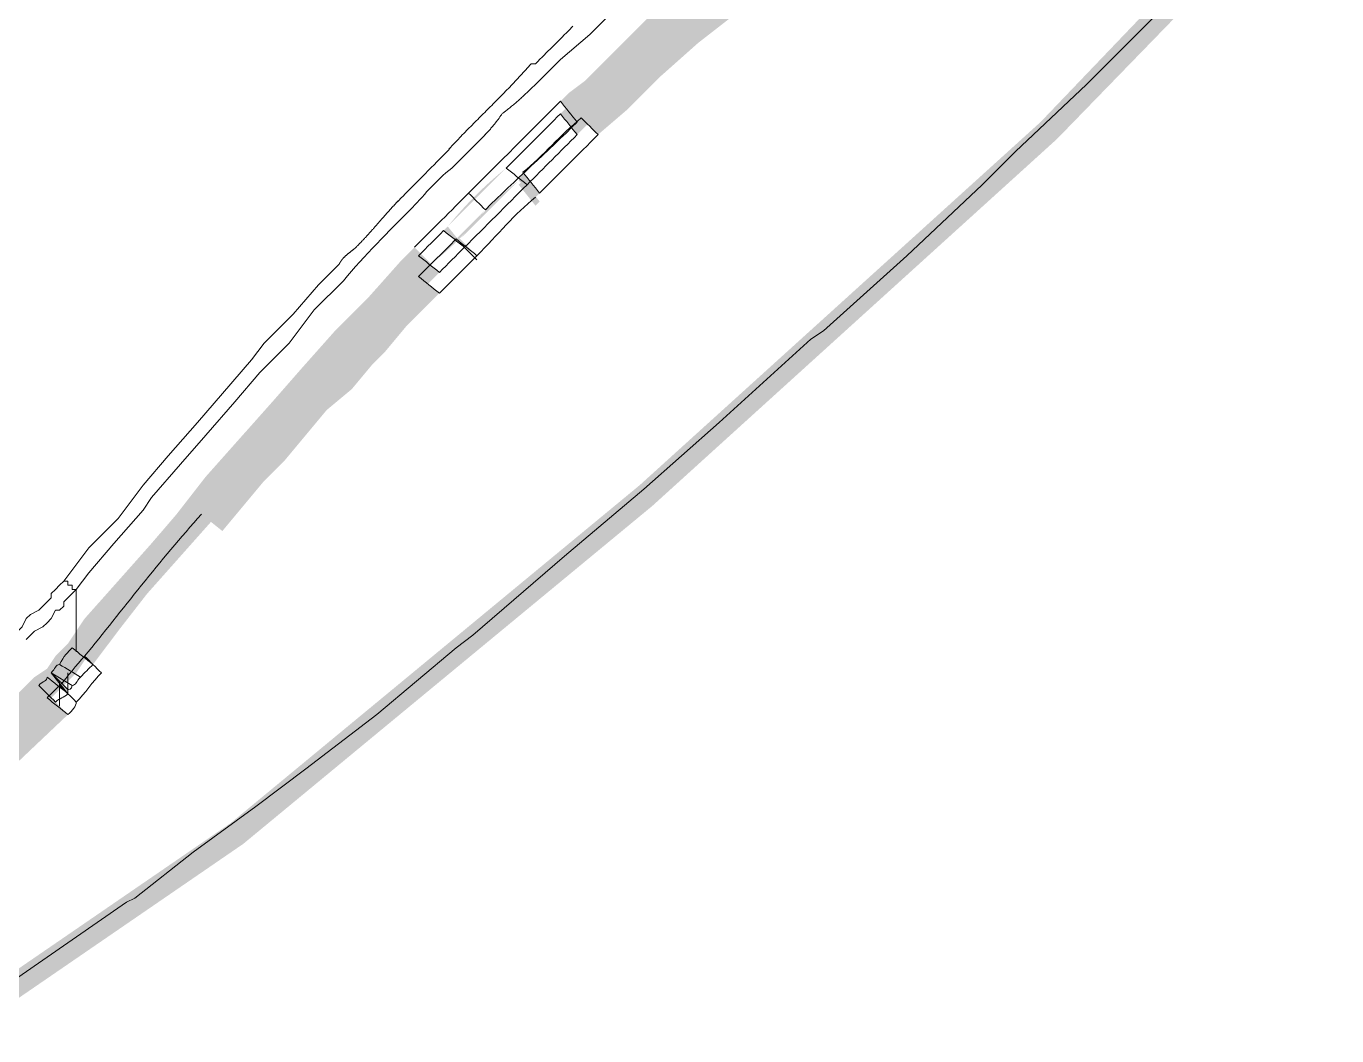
# Model space of a CAD drawing. Header units: millimetres. Extents: x -71336 to -35435, y -26189 to 22712.
# Drawn here: x -39871.58 to -39864.88, y -5455.57 to -5450.41 of the extents above; entities that cross this region are included whole.
import ezdxf
from ezdxf.enums import TextEntityAlignment as Align

# ---------------------------------------------------------------- set-up
doc = ezdxf.new("R2010")
doc.units = ezdxf.units.MM
doc.layers.add('SC - Equipment', color=7, linetype='Continuous', lineweight=13)
doc.styles.get("Standard").update_dxf_attribs({"font": 'arial.ttf', "height": 35})

# ---------------------------------------------------------------- blocks, each defined once
blk = doc.blocks.new('BARCO CLICKSHARE BUTTON WITH TEXT - SCHEMATIC')
at = {"layer": 'SC - Equipment', "lineweight": 0, "transparency": 33554687}
for points in [[(12.8092, -7.2586), (12.6384, -7.3867), (12.4463, -7.5147), (12.4249, -7.472), (12.4463, -7.5147), (12.2755, -7.6428), (12.2541, -7.6001), (12.2755, -7.6428), (12.1047, -7.7709), (11.9339, -7.9204), (11.8912, -7.8563), (11.9339, -7.9204), (11.7418, -8.0485), (11.571, -8.1979), (11.5496, -8.2193), (11.3788, -8.3687), (11.1867, -8.5181), (11.144, -8.4754), (11.1867, -8.5181), (11.0159, -8.6889), (10.9732, -8.6249), (11.0159, -8.6889), (10.8238, -8.8384), (10.7811, -8.7957), (10.8238, -8.8384), (10.6316, -9.0092), (10.4608, -9.1799), (10.4608, -9.1799), (10.3114, -9.308), (10.226, -9.2226), (10.3541, -9.0946), (10.5462, -8.9238), (10.7384, -8.753), (10.9305, -8.5822), (10.9305, -8.5822), (11.1013, -8.4327), (11.2934, -8.262), (11.4856, -8.1125), (11.4856, -8.1125), (11.6777, -7.9631), (11.8485, -7.8136), (12.0193, -7.6642), (12.2114, -7.5361), (12.2114, -7.5361), (12.3822, -7.408), (12.553, -7.2799), (12.7238, -7.1732)], [(7.0023, -13.8126), (8.4327, -12.8306), (10.5249, -11.1013), (12.5743, -9.244), (13.9834, -7.7709), (14.0901, -7.8563), (12.6597, -9.3294), (10.5889, -11.2081), (8.4967, -12.9373), (7.0664, -13.9194)], [(10.1193, -9.1373), (10.1619, -9.0946), (10.2473, -9.0305), (10.3327, -8.9451), (10.3754, -8.9024), (10.4395, -8.8384), (10.5249, -8.753), (10.6103, -8.6676), (10.6957, -8.6035), (10.7811, -8.5181), (10.8665, -8.4541), (10.9519, -8.3687), (11.0372, -8.4754), (10.9519, -8.5395), (10.8665, -8.6249), (10.7811, -8.6889), (10.6957, -8.7743), (10.6103, -8.8384), (10.5462, -8.9238), (10.4608, -9.0092), (10.4181, -9.0305), (10.3327, -9.1159), (10.2473, -9.2013), (10.2046, -9.244)], [(10.9945, -8.5822), (10.9518, -8.6249), (10.8665, -8.6889), (10.8024, -8.753), (10.7597, -8.7957), (10.6743, -8.8597), (10.6103, -8.9238), (10.5249, -8.9878), (10.4608, -9.0519), (10.3754, -9.1373), (10.3114, -9.2013), (10.2473, -9.2653), (10.1406, -9.1799), (10.226, -9.1159), (10.29, -9.0305), (10.3754, -8.9665), (10.4395, -8.9024), (10.5249, -8.8384), (10.5889, -8.753), (10.6743, -8.6889), (10.717, -8.6462), (10.7811, -8.5822), (10.8665, -8.5181), (10.9092, -8.4968)], [(7.6001, -11.9126), (7.6855, -11.7845), (7.8563, -11.5924), (7.8563, -11.5924), (8.0271, -11.4002), (8.1552, -11.2508), (8.1552, -11.2508), (8.3046, -11.0586), (8.3046, -11.0586), (8.4754, -10.8665), (8.4754, -10.8665), (8.6462, -10.6744), (8.7956, -10.5036), (8.9664, -10.3114), (9.1372, -10.1406), (9.308, -9.9485), (9.3934, -10.0552), (9.2226, -10.226), (9.2226, -10.226), (9.0732, -10.3968), (9.0732, -10.3968), (8.9024, -10.589), (8.9024, -10.589), (8.7316, -10.7598), (8.7316, -10.7598), (8.5608, -10.9519), (8.5608, -10.9519), (8.4113, -11.144), (8.4113, -11.144), (8.2406, -11.3362), (8.2406, -11.3362), (8.1125, -11.4856), (7.963, -11.6777), (7.963, -11.6777), (7.7922, -11.8699), (7.7922, -11.8699), (7.6855, -11.998)], [(9.4361, -10.0766), (9.2653, -10.2474), (9.2653, -10.2474), (9.0945, -10.4182), (9.0945, -10.4182), (9.0091, -10.5249), (9.0091, -10.5249), (8.8383, -10.7171), (8.8383, -10.7171), (8.6675, -10.8878), (8.6675, -10.8878), (8.4967, -11.08), (8.4967, -11.08), (8.3473, -11.2721), (8.3473, -11.2721), (8.1765, -11.4643), (8.1765, -11.4643), (8.0057, -11.6564), (7.8563, -11.8485), (7.8563, -11.8485), (7.7282, -12.0193), (7.6214, -11.9339), (7.7495, -11.7845), (7.9203, -11.571), (8.0698, -11.3789), (8.2406, -11.1867), (8.4113, -10.9946), (8.4113, -10.9946), (8.5821, -10.8025), (8.7316, -10.6317), (8.7316, -10.6317), (8.9024, -10.4395), (8.9024, -10.4395), (9.0091, -10.3328), (9.0091, -10.3328), (9.1799, -10.162), (9.3293, -9.9912)], [(9.5001, -10.1193), (9.4361, -10.1833), (9.3293, -10.2901), (9.2226, -10.4182), (9.1586, -10.4822), (9.0518, -10.6103), (8.9237, -10.7171), (8.817, -10.8451), (8.7102, -10.9732), (8.6035, -11.08), (8.4967, -11.2081), (8.39, -11.3362), (8.2833, -11.2508), (8.39, -11.1227), (8.4967, -11.0159), (8.6035, -10.8878), (8.7316, -10.7598), (8.8383, -10.6317), (8.9451, -10.5249), (9.0518, -10.3968), (9.1159, -10.3328), (9.2439, -10.2047), (9.3507, -10.0979), (9.3934, -10.0339)], [(7.6855, -11.998), (7.6428, -12.062), (7.6428, -12.062), (7.5787, -12.1261), (7.5787, -12.1261), (7.5147, -12.1901), (7.5147, -12.1901), (7.4507, -12.2542), (7.4507, -12.2542), (7.3866, -12.2969), (7.3866, -12.2969), (7.3439, -12.3396), (7.3439, -12.3396), (7.2799, -12.3823), (7.2799, -12.4036), (7.1945, -12.4463), (7.1945, -12.4463), (7.1091, -12.5103), (7.1091, -12.5103), (7.045, -12.553), (7.0237, -12.553), (6.9596, -12.5957), (6.9383, -12.5957), (6.9169, -12.6171), (6.9169, -12.6171), (6.8102, -12.6598), (6.8102, -12.6598), (6.7248, -12.7025), (6.7248, -12.7025), (6.6394, -12.7452), (6.6394, -12.7452), (6.5327, -12.7879), (6.5327, -12.7879), (6.4259, -12.8306), (6.4259, -12.8306), (6.4046, -12.8306), (6.4046, -12.8306), (6.2978, -12.8733), (6.2978, -12.8733), (6.1911, -12.8946), (6.1911, -12.8946), (6.0843, -12.916), (6.0843, -12.916), (5.9776, -12.9373), (5.9776, -12.9373), (5.8708, -12.9587), (5.8708, -12.9587), (5.8281, -12.9587), (5.8281, -12.9587), (5.7214, -12.98), (5.7214, -12.98), (5.6147, -12.98), (5.6147, -12.98), (5.4866, -13.0014), (5.4866, -13.0014), (5.3798, -13.0014), (5.3798, -13.0014), (5.2731, -13.0014), (5.2731, -13.0014), (5.145, -13.0014), (5.145, -13.0014), (5.0382, -13.0014), (5.0169, -13.0014), (4.9102, -12.98), (4.9102, -12.98), (4.7821, -12.98), (4.7821, -12.98), (4.6753, -12.9587), (4.6753, -12.9587), (4.654, -12.9587), (4.6326, -12.9587), (4.6326, -12.9587), (4.5259, -12.9373), (4.5259, -12.9373), (4.3978, -12.916), (4.3978, -12.916), (4.291, -12.8946), (4.291, -12.8946), (4.1629, -12.8519), (4.1629, -12.8519), (4.0562, -12.8306), (4.0562, -12.8306), (3.9495, -12.7879), (3.9495, -12.7879), (3.8427, -12.7452), (3.8427, -12.7452), (3.736, -12.7025), (3.7146, -12.7025), (3.6079, -12.6598), (3.6079, -12.6598), (3.5225, -12.6171), (3.5652, -12.489), (3.6719, -12.553), (3.7787, -12.5957), (3.8854, -12.6171), (3.9922, -12.6598), (4.0989, -12.7025), (4.2056, -12.7238), (4.3124, -12.7665), (4.4405, -12.7879), (4.5472, -12.8092), (4.654, -12.8306), (4.654, -12.8946), (4.654, -12.8306), (4.654, -12.8306), (4.6967, -12.8306), (4.8034, -12.8519), (4.9102, -12.8519), (5.0382, -12.8733), (5.145, -12.8733), (5.2731, -12.8733), (5.3798, -12.8733), (5.4866, -12.8733), (5.5933, -12.8519), (5.7001, -12.8519), (5.8281, -12.8306), (5.8495, -12.8306), (5.8495, -12.8946), (5.8495, -12.8306), (5.9562, -12.8092), (6.063, -12.7879), (6.1697, -12.7665), (6.2551, -12.7452), (6.3619, -12.7025), (6.4046, -12.7025), (6.49, -12.6598), (6.5754, -12.6384), (6.6821, -12.5957), (6.7675, -12.553), (6.8529, -12.5103), (6.8956, -12.489), (6.9596, -12.4463), (7.045, -12.4036), (7.1304, -12.3396), (7.1945, -12.2969), (7.2585, -12.2328), (7.3012, -12.2115), (7.3653, -12.1474), (7.4293, -12.0834), (7.4933, -12.0407), (7.536, -11.9766), (7.6001, -11.9126)], [(7.0664, -12.4677), (7.0664, -12.4463), (7.1091, -12.5103), (7.0664, -12.4463), (7.1091, -12.425), (7.1518, -12.489), (7.1091, -12.425), (7.1304, -12.4036), (7.1731, -12.3823), (7.1945, -12.3609), (7.2158, -12.3396), (7.2372, -12.3182), (7.2799, -12.2969), (7.3012, -12.2755), (7.3439, -12.3182), (7.3012, -12.2755), (7.3226, -12.2542), (7.3439, -12.2328), (7.3866, -12.2755), (7.3439, -12.2328), (7.3866, -12.2115), (7.408, -12.1901), (7.4293, -12.1474), (7.472, -12.1901), (7.4293, -12.1474), (7.4507, -12.1261), (7.5361, -12.2115), (7.5147, -12.2542), (7.5147, -12.2542), (7.4934, -12.2755), (7.4934, -12.2755), (7.472, -12.2969), (7.472, -12.2969), (7.4507, -12.3182), (7.4507, -12.3182), (7.408, -12.3396), (7.408, -12.3396), (7.3866, -12.3823), (7.3866, -12.3823), (7.3653, -12.4036), (7.3653, -12.4036), (7.3226, -12.425), (7.3226, -12.425), (7.3012, -12.4463), (7.3012, -12.4463), (7.2585, -12.4677), (7.2585, -12.4677), (7.2372, -12.489), (7.2372, -12.489), (7.2158, -12.5103), (7.2158, -12.5103), (7.1731, -12.5317), (7.1731, -12.5317), (7.1518, -12.553), (7.1518, -12.553), (7.1304, -12.5744)]]:
    blk.add_hatch(color=7, dxfattribs=at).paths.add_polyline_path(points)
h = blk.add_hatch(color=7, dxfattribs=at)
h.paths.add_polyline_path([(9.6282, -9.8845), (9.5428, -9.7777)], flags=0)
h.paths.add_polyline_path([(9.8417, -9.4788, 0.053571), (9.5428, -9.7777)], flags=0)
h.paths.add_polyline_path([(9.8417, -9.4788), (9.9485, -9.5642)], flags=0)
h = blk.add_hatch(color=7, dxfattribs=at)
h.paths.add_polyline_path([(9.6923, -9.9272), (9.6069, -9.8418)], flags=0)
h.paths.add_polyline_path([(9.9058, -9.5429, 0.053571), (9.6069, -9.8418)], flags=0)
h.paths.add_polyline_path([(9.9058, -9.5429), (9.9912, -9.6283)], flags=0)
h = blk.add_hatch(color=7, dxfattribs=at)
h.paths.add_polyline_path([(9.4574, -9.9699, 0.057692), (9.735, -9.6923)], flags=0)
h.paths.add_polyline_path([(9.4574, -9.9699), (9.372, -9.8845)], flags=0)
h.paths.add_polyline_path([(9.6496, -9.6069), (9.735, -9.6923)], flags=0)
at = {"layer": 'SC - Equipment', "color": 7, "lineweight": 0, "transparency": 33554687}
for points in [[(10.0552, -8.9878), (10.1192, -8.9238), (10.2687, -8.7957), (10.3968, -8.6676), (10.4608, -8.6035), (10.6103, -8.4754), (10.7597, -8.3473), (10.8878, -8.2193), (11.0372, -8.0912), (11.1867, -7.9631), (11.3361, -7.835), (11.4642, -7.7069)], [(14.0261, -7.7923), (13.7058, -8.1125), (13.4069, -8.4541), (13.1508, -8.7103), (12.8092, -9.0519), (12.4463, -9.3934), (12.2755, -9.5642), (11.8912, -9.9272), (11.4642, -10.3114), (11.4002, -10.3541), (10.9305, -10.7811), (10.5462, -11.1227), (10.1406, -11.4643), (9.6709, -11.8699), (9.5855, -11.9339), (9.1799, -12.2755), (8.817, -12.553), (8.5608, -12.7452), (8.2406, -12.98), (7.9417, -13.2149), (7.899, -13.2362), (7.6214, -13.4283), (7.3439, -13.6205), (7.0877, -13.7699)], [(8.9451, -10.0125), (8.881, -10.0766), (8.7529, -10.226), (8.6035, -10.3755), (8.5394, -10.4609), (8.39, -10.6317), (8.2619, -10.7811), (8.1125, -10.9519), (7.9844, -11.1013), (7.8563, -11.2721), (7.7068, -11.4216), (7.5787, -11.5924)], [(7.6428, -11.6351), (7.7068, -11.5497), (7.8349, -11.4002), (7.9844, -11.2294), (8.0271, -11.1654), (8.1765, -10.9946), (8.3046, -10.8451), (8.454, -10.6744), (8.5821, -10.5249), (8.7316, -10.3755), (8.8597, -10.2047), (9.0091, -10.0552)], [(7.5787, -11.5924), (7.5574, -11.6137), (7.5361, -11.6351), (7.5147, -11.6564), (7.5147, -11.6777), (7.4934, -11.6991), (7.472, -11.7204), (7.4507, -11.7418), (7.408, -11.7631), (7.3866, -11.7845), (7.3653, -11.8272), (7.3439, -11.8485), (7.3012, -11.8699), (7.2799, -11.8912)], [(7.3866, -11.8912), (7.408, -11.8699), (7.4293, -11.8485), (7.472, -11.8272), (7.4934, -11.8058), (7.5147, -11.7845), (7.536, -11.7418), (7.5574, -11.7418), (7.5787, -11.7204), (7.5787, -11.6991), (7.6001, -11.6777), (7.6428, -11.6351), (7.6214, -11.6351), (7.6214, -11.6137), (7.6001, -11.6137), (7.6001, -11.5924), (7.5787, -11.5924)], [(7.6428, -11.9553), (7.6428, -11.6351)], [(7.6001, -12.1688), (7.6001, -12.062)], [(7.5574, -12.1047), (7.5574, -12.2328)]]:
    blk.add_lwpolyline(points, dxfattribs=at)
for points in [[(10.1619, -8.7743), (10.1833, -8.753)], [(9.9698, -8.9451), (9.9912, -8.9451)], [(10.0552, -8.9878), (10.0339, -9.0092)], [(9.5855, -9.4575), (9.5642, -9.4788)], [(9.6923, -9.9485), (9.6923, -9.9485), (9.6069, -9.8631), (9.6069, -9.8631)], [(8.9451, -10.0125), (8.9878, -9.9699)], [(7.5147, -12.062), (7.5147, -12.062), (7.6001, -12.1688), (7.6001, -12.1688)], [(7.6214, -12.1261), (7.5147, -12.062)]]:
    blk.add_lwpolyline(points, close=True, dxfattribs=at)
for points in [[(10.1619, -8.7743), (10.0979, -8.8384), (10.0552, -8.8811), (9.9912, -8.9451)], [(9.9485, -9.5642), (9.8417, -9.671), (9.735, -9.7777), (9.6282, -9.8845)], [(9.372, -9.8845), (9.4574, -9.7991), (9.5642, -9.6923), (9.6496, -9.6069)], [(9.9912, -9.6283), (9.8844, -9.7137), (9.799, -9.8204), (9.6923, -9.9272)], [(7.6855, -11.9766), (7.8776, -11.7418), (8.0698, -11.4856), (8.2833, -11.2508)]]:
    blk.add_open_spline(points, degree=3, dxfattribs=at)
for points, weights, knots in [([(9.9698, -8.9451), (9.8204, -9.1159), (9.6496, -9.2653), (9.5001, -9.4361), (9.4361, -9.5002), (9.372, -9.5642), (9.308, -9.6283), (9.2226, -9.7137), (9.1586, -9.7991), (9.0732, -9.8845), (9.0518, -9.9058), (9.0091, -9.9272), (8.9878, -9.9699)], [1, 1, 1, 1, 0.999999999919, 0.999999999919, 1, 1, 1, 1, 1, 1, 1], [0, 0, 0, 0, 1, 1, 1, 1.000031, 1.000031, 1.000031, 2.000031, 2.000031, 2.000031, 3.000031, 3.000031, 3.000031, 3.000031]), ([(10.0339, -9.0092), (9.9698, -9.0732), (9.9058, -9.1373), (9.8204, -9.2013), (9.7777, -9.2653), (9.735, -9.308), (9.6923, -9.3507), (9.6567, -9.3863), (9.6211, -9.4219), (9.5855, -9.4575)], [1, 1, 1, 1, 1, 1, 1, 0.999999999934, 0.999999999934, 1], [0, 0, 0, 0, 1, 1, 1, 2, 2, 2, 2.000028, 2.000028, 2.000028, 2.000028])]:
    blk.add_rational_spline(points, weights, degree=3, knots=knots, dxfattribs=at)
for points, knots in [([(9.735, -9.6923), (9.7065, -9.6639), (9.678, -9.6354), (9.6496, -9.6069), (9.799, -9.4575), (9.9698, -9.2867), (10.1192, -9.1373), (10.1477, -9.1728), (10.1762, -9.2084), (10.2046, -9.244), (10.0552, -9.3934), (9.8844, -9.5429), (9.735, -9.6923)], [0, 0, 0, 0, 1, 1, 1, 2, 2, 2, 3, 3, 3, 4, 4, 4, 4]), ([(9.9485, -9.5642), (9.9129, -9.5358), (9.8773, -9.5073), (9.8417, -9.4788), (9.9485, -9.3721), (10.0339, -9.2867), (10.1192, -9.2013), (10.1477, -9.2369), (10.1762, -9.2725), (10.2046, -9.308), (10.1192, -9.3934), (10.0339, -9.4788), (9.9485, -9.5642)], [0, 0, 0, 0, 1, 1, 1, 2, 2, 2, 3, 3, 3, 4, 4, 4, 4]), ([(10.0125, -9.6069), (9.984, -9.5713), (9.9556, -9.5358), (9.9271, -9.5002), (10.0338, -9.4148), (10.1192, -9.308), (10.226, -9.2226), (10.2545, -9.2511), (10.2829, -9.2796), (10.3114, -9.308), (10.2046, -9.4148), (10.1192, -9.5002), (10.0125, -9.6069)], [0, 0, 0, 0, 1, 1, 1, 2, 2, 2, 3, 3, 3, 4, 4, 4, 4]), ([(9.5642, -9.4788), (9.4788, -9.5429), (9.4147, -9.6283), (9.3507, -9.6923), (9.2439, -9.7991), (9.1159, -9.9272), (9.0091, -10.0552)], [0, 0, 0, 0, 1, 1, 1, 2, 2, 2, 2]), ([(9.5001, -10.1193), (9.4646, -10.0908), (9.429, -10.0624), (9.3934, -10.0339), (9.4574, -9.9698), (9.5215, -9.9058), (9.5855, -9.8418), (9.6211, -9.8702), (9.6567, -9.8987), (9.6923, -9.9272), (9.6282, -9.9912), (9.5642, -10.0552), (9.5001, -10.1193)], [0, 0, 0, 0, 1, 1, 1, 2, 2, 2, 3, 3, 3, 4, 4, 4, 4]), ([(9.5001, -10.0125), (9.4646, -9.9841), (9.429, -9.9556), (9.3934, -9.9272), (9.4361, -9.8845), (9.4788, -9.8418), (9.5215, -9.7991), (9.5571, -9.8275), (9.5926, -9.856), (9.6282, -9.8845), (9.5855, -9.9272), (9.5428, -9.9699), (9.5001, -10.0125)], [0, 0, 0, 0, 1, 1, 1, 2, 2, 2, 3, 3, 3, 4, 4, 4, 4]), ([(7.6641, -12.0834), (7.6286, -12.062), (7.593, -12.0407), (7.5574, -12.0193), (7.5787, -11.9766), (7.6001, -11.9553), (7.6214, -11.9339), (7.657, -11.9624), (7.6926, -11.9909), (7.7282, -12.0193), (7.7068, -12.0407), (7.6855, -12.062), (7.6641, -12.0834)], [0, 0, 0, 0, 1, 1, 1, 2, 2, 2, 3, 3, 3, 4, 4, 4, 4]), ([(7.6428, -12.2115), (7.6143, -12.183), (7.5859, -12.1545), (7.5574, -12.1261), (7.6001, -12.0834), (7.6428, -12.0193), (7.6855, -11.9766), (7.714, -12.0051), (7.7424, -12.0336), (7.7709, -12.062), (7.7282, -12.1047), (7.6855, -12.1688), (7.6428, -12.2115)], [0, 0, 0, 0, 1, 1, 1, 2, 2, 2, 3, 3, 3, 4, 4, 4, 4]), ([(7.6214, -12.1261), (7.6214, -12.1474), (7.6001, -12.1474), (7.6001, -12.1474), (7.5716, -12.119), (7.5432, -12.0905), (7.5147, -12.062), (7.5361, -12.0407), (7.5361, -12.0193), (7.5574, -12.0193), (7.593, -12.0407), (7.6286, -12.062), (7.6641, -12.0834), (7.6428, -12.1047), (7.6428, -12.1261), (7.6214, -12.1261)], [0, 0, 0, 0, 1, 1, 1, 2, 2, 2, 3, 3, 3, 4, 4, 4, 5, 5, 5, 5]), ([(7.4934, -12.0834), (7.5289, -12.1118), (7.5645, -12.1403), (7.6001, -12.1688), (7.5788, -12.1901), (7.5574, -12.1901), (7.5361, -12.2115), (7.5076, -12.183), (7.4791, -12.1545), (7.4507, -12.1261), (7.472, -12.1047), (7.4934, -12.1047), (7.4934, -12.0834)], [0, 0, 0, 0, 1, 1, 1, 2, 2, 2, 3, 3, 3, 4, 4, 4, 4]), ([(7.5574, -12.1261), (7.5859, -12.1545), (7.6143, -12.183), (7.6428, -12.2115), (7.6428, -12.2328), (7.6214, -12.2542), (7.6001, -12.2755), (7.5645, -12.247), (7.5289, -12.2186), (7.4934, -12.1901), (7.5147, -12.1688), (7.5361, -12.1474), (7.5574, -12.1261)], [0, 0, 0, 0, 1, 1, 1, 2, 2, 2, 3, 3, 3, 4, 4, 4, 4])]:
    blk.add_open_spline(points, degree=3, knots=knots, dxfattribs=at)
for points in [[(10.2473, -9.2653), (10.2046, -9.308), (10.1406, -9.1799), (10.1192, -9.2013)], [(10.2473, -9.2653), (10.2046, -9.308), (10.1406, -9.1799), (10.1192, -9.2013)], [(10.0125, -9.6069), (9.9912, -9.6283), (9.9271, -9.5002), (9.9058, -9.5429)], [(10.0125, -9.6496), (9.9912, -9.671), (9.9271, -9.5429), (9.9058, -9.5642)], [(9.6282, -9.8845), (9.6282, -9.8845), (9.5428, -9.7777), (9.5215, -9.7991)], [(9.6282, -9.8845), (9.6282, -9.8845), (9.5428, -9.7991), (9.5215, -9.7991)], [(9.6923, -9.9272), (9.6923, -9.9272), (9.6069, -9.8418), (9.5855, -9.8418)], [(9.308, -9.9485), (9.372, -9.8845), (9.3934, -10.0552), (9.4574, -9.9699)], [(9.308, -9.9485), (9.372, -9.9058), (9.3934, -10.0552), (9.4574, -9.9912)], [(9.5001, -10.0125), (9.4361, -10.0766), (9.3934, -9.9272), (9.3293, -9.9912)], [(9.5001, -10.0125), (9.4361, -10.0766), (9.3934, -9.9272), (9.3293, -9.9912)], [(7.4934, -12.0834), (7.5147, -12.062), (7.6001, -12.1688), (7.6001, -12.1474)], [(7.6001, -12.2755), (7.1945, -12.6598), (7.5147, -12.1901), (7.1091, -12.553)]]:
    blk.add_solid(points, dxfattribs=at)
at = {"ltscale": 5}
for tag, p in [('MAKE', (0, 10.9753)), ('MODEL', (0, 5.9753))]:
    blk.add_attdef(tag, text='', height=2.5, dxfattribs=at).set_placement(p, align=Align.MIDDLE_CENTER)
at = {"ltscale": 5, "flags": 1}
for tag, p in [('ROOM_TYPE', (45, -5)), ('LOCATION', (45, -10)), ('RACK_EQUIPMENT_(Y/N)', (45, -15)), ('IP_(Y/N)', (45, -30)), ('POE(WATT)', (45, -35)), ('AMP(@240V)', (45, -40)), ('WATT', (45, -45)), ('BTU/H', (45, -50)), ('WEIGHT(KG)', (45, -55)), ('TRANSFORMER_TAPS', (45, -60))]:
    blk.add_attdef(tag, p, '', height=2.5, dxfattribs=at)
for tag, p in [('DESCRIPTION', (56.9608, -23.892)), ('BRACKET', (53.1547, -63.4953))]:
    blk.add_attdef(tag, text='', height=2.5, dxfattribs=at).set_placement(p, align=Align.MIDDLE_CENTER)

msp = doc.modelspace()

# ---------------------------------------------------------------- block references
at = {"ltscale": 5}
msp.add_blockref('BARCO CLICKSHARE BUTTON WITH TEXT - SCHEMATIC', (-39878.9709, -5441.6538), dxfattribs=at)

doc.saveas('drawing.dxf')
